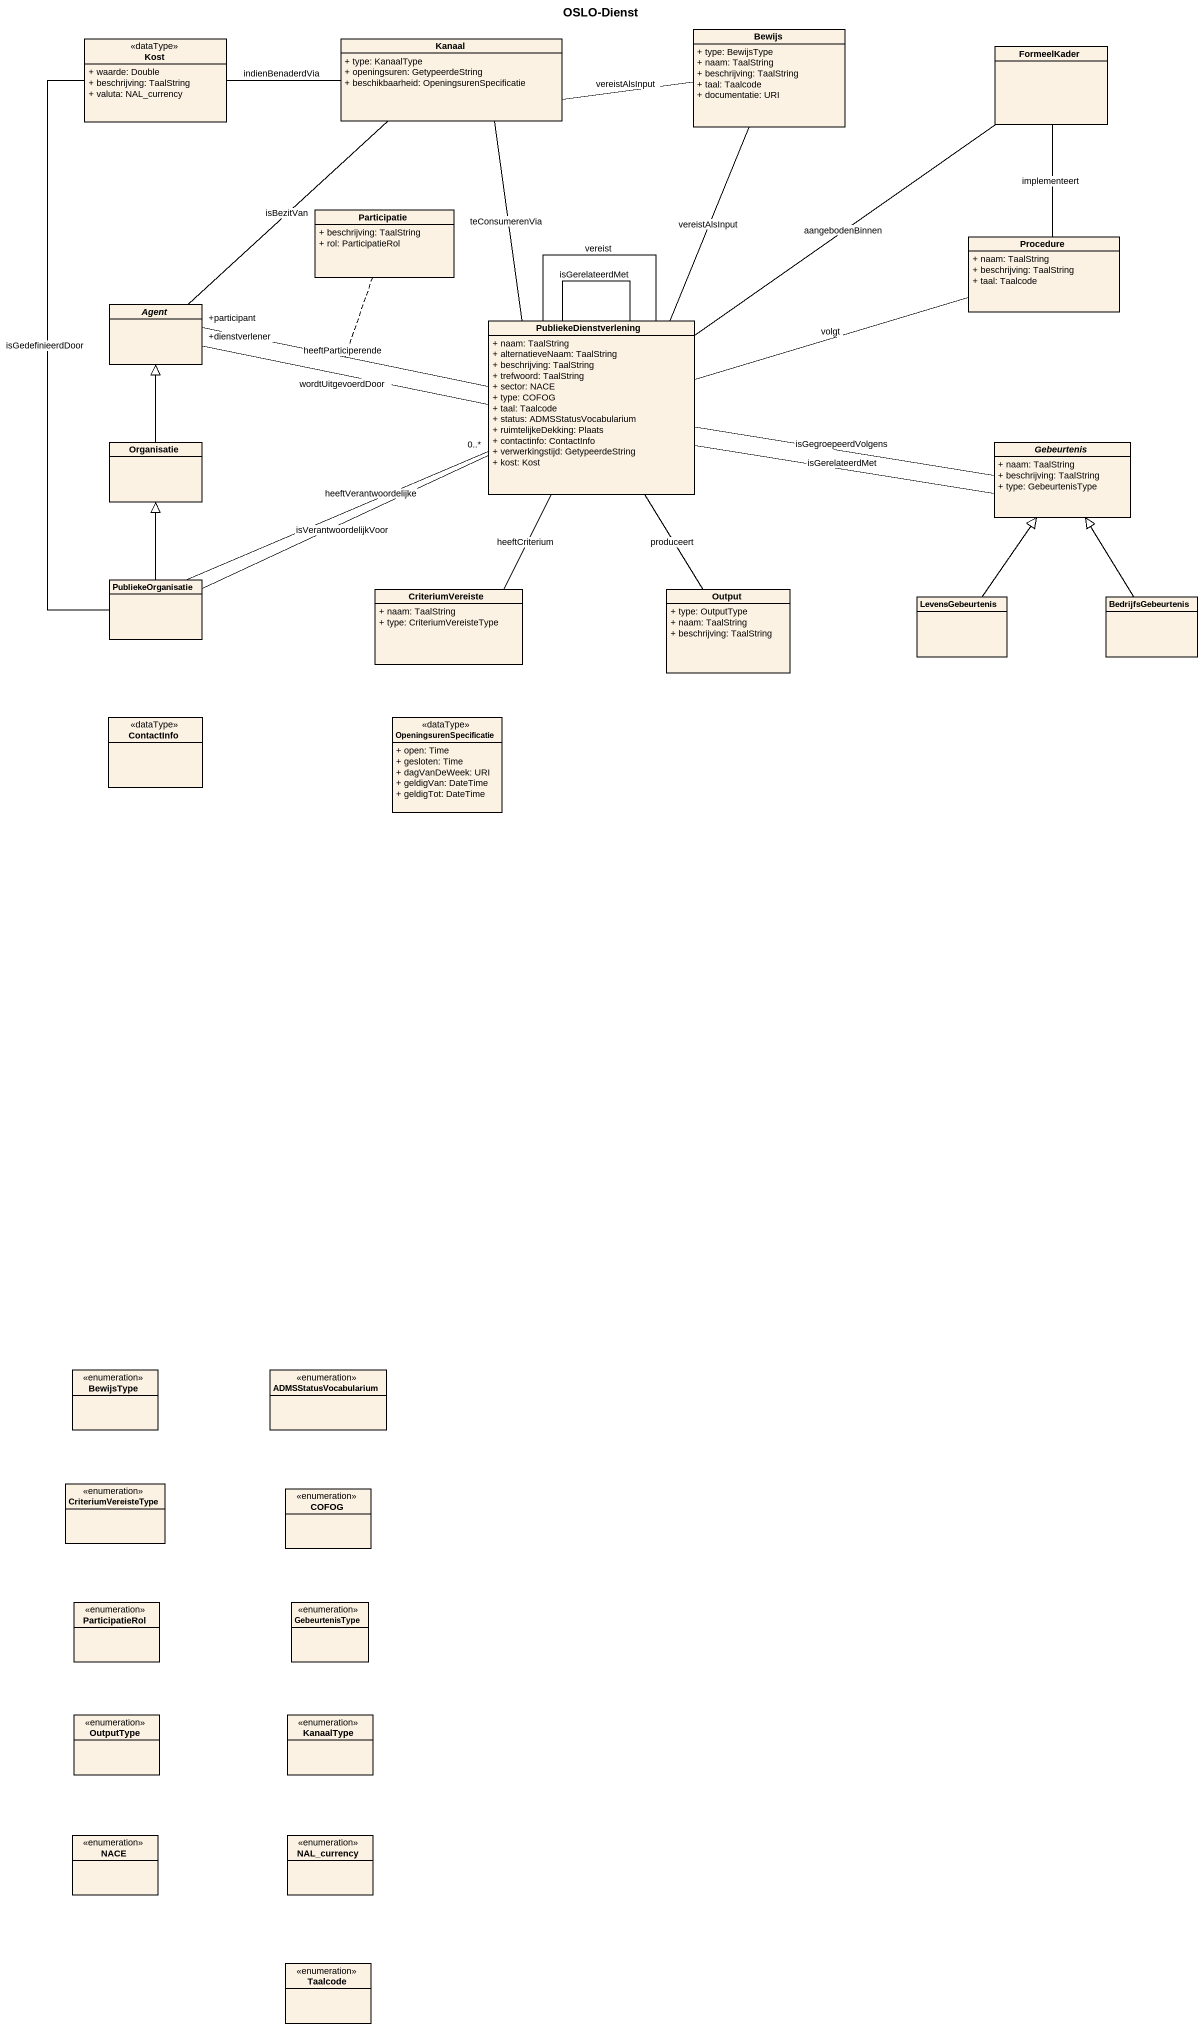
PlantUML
@startuml
title OSLO-Dienst
hide circle
hide empty members
skinparam classAttributeIconSize 0
class Kost <<dataType>> {
  + waarde: Double
  + beschrijving: TaalString
  + valuta: NAL_currency
}
class Kanaal {
  + type: KanaalType
  + openingsuren: GetypeerdeString
  + beschikbaarheid: OpeningsurenSpecificatie
}
class Bewijs {
  + type: BewijsType
  + naam: TaalString
  + beschrijving: TaalString
  + taal: Taalcode
  + documentatie: URI
}
class FormeelKader
class Participatie {
  + beschrijving: TaalString
  + rol: ParticipatieRol
}
class Procedure {
  + naam: TaalString
  + beschrijving: TaalString
  + taal: Taalcode
}
abstract class "Agent" as Agent_
class PubliekeDienstverlening {
  + naam: TaalString
  + alternatieveNaam: TaalString
  + beschrijving: TaalString
  + trefwoord: TaalString
  + sector: NACE
  + type: COFOG
  + taal: Taalcode
  + status: ADMSStatusVocabularium
  + ruimtelijkeDekking: Plaats
  + contactinfo: ContactInfo
  + verwerkingstijd: GetypeerdeString
  + kost: Kost
}
class Organisatie
abstract class Gebeurtenis {
  + naam: TaalString
  + beschrijving: TaalString
  + type: GebeurtenisType
}
class PubliekeOrganisatie
class CriteriumVereiste {
  + naam: TaalString
  + type: CriteriumVereisteType
}
class Output {
  + type: OutputType
  + naam: TaalString
  + beschrijving: TaalString
}
class LevensGebeurtenis
class BedrijfsGebeurtenis
class ContactInfo <<dataType>>
class OpeningsurenSpecificatie <<dataType>> {
  + open: Time
  + gesloten: Time
  + dagVanDeWeek: URI
  + geldigVan: DateTime
  + geldigTot: DateTime
}
enum BewijsType
enum ADMSStatusVocabularium
enum CriteriumVereisteType
enum COFOG
enum ParticipatieRol
enum GebeurtenisType
enum OutputType
enum KanaalType
enum NACE
enum NAL_currency
enum Taalcode
Kost -right- Kanaal : indienBenaderdVia
Kost -- PubliekeOrganisatie : isGedefinieerdDoor
Kanaal -right- Bewijs : vereistAlsInput
Kanaal -- Agent_ : isBezitVan
Procedure -up- FormeelKader : implementeert
PubliekeDienstverlening -up- Kanaal : teConsumerenVia
PubliekeDienstverlening -up- Bewijs : vereistAlsInput
PubliekeDienstverlening -up- FormeelKader : aangebodenBinnen
PubliekeDienstverlening -right- Procedure : volgt
PubliekeDienstverlening -left- "+dienstverlener" Agent_ : wordtUitgevoerdDoor
PubliekeDienstverlening -left- "+participant" Agent_ : heeftParticiperende
(PubliekeDienstverlening, Agent_) .. Participatie
PubliekeDienstverlening -- PubliekeDienstverlening : vereist
PubliekeDienstverlening -- PubliekeDienstverlening : isGerelateerdMet
PubliekeDienstverlening -right- Gebeurtenis : isGegroepeerdVolgens
PubliekeDienstverlening -left- PubliekeOrganisatie : heeftVerantwoordelijke
PubliekeDienstverlening -- CriteriumVereiste : heeftCriterium
PubliekeDienstverlening -- Output : produceert
Organisatie -up-|> Agent_
Gebeurtenis -left- PubliekeDienstverlening : isGerelateerdMet
PubliekeOrganisatie -right- "0..*" PubliekeDienstverlening : isVerantwoordelijkVoor
PubliekeOrganisatie -up-|> Organisatie
LevensGebeurtenis -up-|> Gebeurtenis
BedrijfsGebeurtenis -up-|> Gebeurtenis
@enduml
